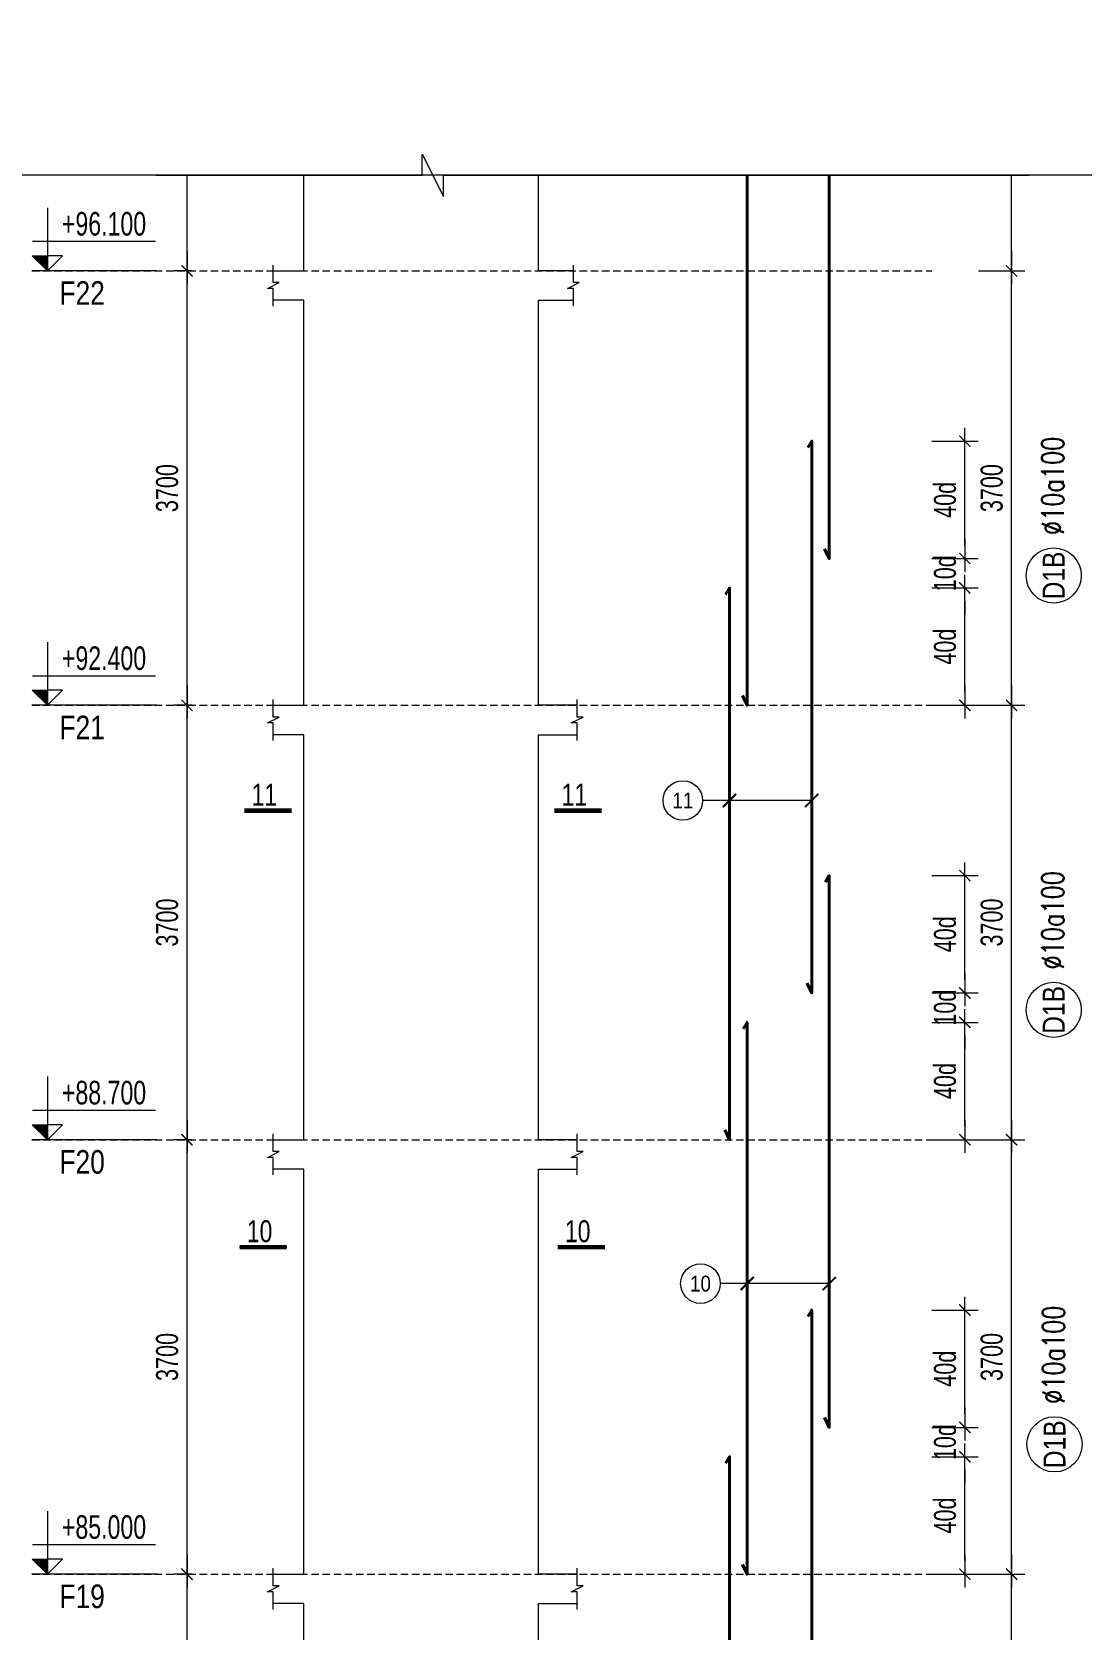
# Model space of a CAD drawing. Header units: millimetres. Extents: x 415878 to 795945, y 85573 to 378758.
# Drawn here: x 706737 to 715687, y 365147 to 378758 of the extents above; entities that cross this region are included whole.
import ezdxf
from ezdxf.enums import TextEntityAlignment as Align
from ezdxf.xclip import XClip

# ---------------------------------------------------------------- set-up
doc = ezdxf.new("R2010")
doc.units = ezdxf.units.MM
doc.linetypes.add('DASHED2', pattern=[9.524999999999999, 6.35, -3.175])
doc.layers.get('0').update_dxf_attribs({"lineweight": 20})
doc.layers.get('Defpoints').update_dxf_attribs({"color": 151, "lineweight": 9})
for name, color, linetype, lineweight in [('NDC_S_ANNO', 7, 'Continuous', 20), ('NDC_S_CONTINUOUS', 3, 'Continuous', 20), ('NDC_S_DIM', 1, 'Continuous', 15), ('NDC_S_ENG TITLE', 3, 'Continuous', 20), ('NDC_S_HATCH MATERIAL', 8, 'Continuous', 13), ('NDC_S_LEADER', 1, 'Continuous', 15), ('NDC_S_REBAR NO.', 7, 'Continuous', 20), ('NDC_S_REBAR NO. BOX', 1, 'Continuous', 9), ('NDC_S_STIRRUP', 4, 'Continuous', 40), ('NDC_S_TEXT SYMBOL', 7, 'Continuous', 20), ('NDC_S_VN TEXT', 7, 'Continuous', 20)]:
    doc.layers.add(name, color=color, linetype=linetype, lineweight=lineweight)
doc.styles.add('NDC_ANNO', font='', dxfattribs={"width": 0.8})
doc.styles.add('NDC_ARIAL', font='arial.ttf', dxfattribs={"width": 0.85})
doc.styles.add('NDC_DIM', font='', dxfattribs={"width": 0.75})
doc.styles.add('NDC_ROMANS', font='romans.shx', dxfattribs={"width": 0.7})
doc.styles.add('NDC_VIE TXT', font='arial.ttf', dxfattribs={"width": 0.8})
doc.styles.get('NDC_ANNO').set_extended_font_data('Dotum')
doc.styles.get('NDC_DIM').set_extended_font_data('Dotum')
doc.dimstyles.new('NDC_dim_75', dxfattribs={"dimscale": 75, "dimtxt": 2.5, "dimasz": 1.5, "dimexe": 1.5, "dimexo": 2.5, "dimgap": 1, "dimtad": 1, "dimdec": 0, "dimzin": 0, "dimdsep": 46, "dimtxsty": 'NDC_DIM', "dimblk": 'DIMMARK', "dimcen": 0.09, "dimdle": 1.2, "dimclrd": 1, "dimclre": 1, "dimclrt": 3, "dimadec": 0, "dimazin": 0, "dimtfac": 1, "dimtdec": 0, "dimtix": 1, "dimtofl": 0, "dimtmove": 0, "dimatfit": 3, "dimfxl": 8, "dimfxlon": 1, "dimtolj": 1, "dimtzin": 0, "dimarcsym": 0})

# ---------------------------------------------------------------- blocks, each defined once
blk = doc.blocks.new('*U25')
at = {"layer": 'NDC_S_ANNO', "color": 0, "linetype": 'ByBlock', "lineweight": -2}
blk.add_line((-4.357142640116527, 0.002997111644365447), (1.000000217026004, 0.002999782974066001), dxfattribs=at)
at = {"layer": 'NDC_S_ANNO', "ltscale": 0.005, "const_width": 0.5}
blk.add_lwpolyline([(1.000000217026004, 0.002999782974066001), (-4.357142640116527, 0.002997111644365447)], dxfattribs=at)
at = {"layer": 'NDC_S_TEXT SYMBOL', "linetype": 'ByBlock', "lineweight": -2, "style": 'NDC_ANNO', "width": 0.8}
blk.add_attdef('DETAIL', text='', height=2.5, dxfattribs=at).set_placement((-0.635006858396082, 1.824862175366434), align=Align.MIDDLE_RIGHT)
blk = doc.blocks.new('*U26')
at = {"layer": 'NDC_S_ANNO', "color": 0, "linetype": 'ByBlock', "lineweight": -2}
blk.add_line((1.000000217026004, 0.002997111644368654), (-4.357142640116527, 0.002999782974062794), dxfattribs=at)
at = {"layer": 'NDC_S_ANNO', "ltscale": 0.005, "const_width": 0.5}
blk.add_lwpolyline([(1.000000217026004, 0.002999782974066001), (-4.357142640116527, 0.002997111644365447)], dxfattribs=at)
at = {"layer": 'NDC_S_TEXT SYMBOL', "linetype": 'ByBlock', "lineweight": -2, "style": 'NDC_ANNO', "width": 0.8}
blk.add_attdef('DETAIL', text='', height=2.5, dxfattribs=at).set_placement((-0.635006858396082, 1.824862175366434), align=Align.MIDDLE_RIGHT)
blk = doc.blocks.new('DIMMARK')
at = {"layer": 'NDC_S_DIM', "color": 1}
blk.add_line((-1.5, 0), (1, 0), dxfattribs=at)
at = {"layer": 'NDC_S_DIM', "color": 2, "const_width": 0.1}
blk.add_lwpolyline([(-0.4242640687119285, -0.4242640687119285), (0.4242640687119285, 0.4242640687119285)], dxfattribs=at)
blk = doc.blocks.new('*D682')
at = {"layer": 'Defpoints', "color": 0, "transparency": 16777216}
for p in [(477507.7895049989, 186329.3984995191), (477739.352542142, 186329.3984995191), (477739.3525421419, 182629.3984995191)]:
    blk.add_point(p, dxfattribs=at)
at = {"layer": 'NDC_S_HATCH MATERIAL', "color": 1, "lineweight": -2, "transparency": 16777216}
for p, q in [((477551.852542142, 186329.3984995191), (477395.2895049989, 186329.3984995191)), ((477507.7895049989, 182741.8984995191), (477507.7895049989, 186216.8984995191)), ((477551.8525421419, 182629.3984995191), (477395.2895049989, 182629.3984995191))]:
    blk.add_line(p, q, dxfattribs=at)
at = {"layer": 'NDC_S_HATCH MATERIAL', "color": 1, "lineweight": -2, "transparency": 16777216, "xscale": 112.5, "yscale": 112.5, "zscale": 112.5}
for p, rotation in [((477507.7895049989, 186329.3984995191), 90), ((477507.7895049989, 182629.3984995191), 270)]:
    blk.add_blockref('DIMMARK', p, dxfattribs=dict(at, rotation=rotation))
at = {"layer": 'NDC_S_HATCH MATERIAL', "color": 3, "transparency": 16777216, "insert": (477339.0395049989, 184479.3984995192), "char_height": 187.5, "attachment_point": 5, "rotation": 90, "style": 'NDC_DIM'}
blk.add_mtext('\\A1;3700', dxfattribs=at)
blk = doc.blocks.new('*D683')
at = {"layer": 'Defpoints', "color": 0, "transparency": 16777216}
for p in [(477507.7895049992, 190029.3984995191), (477739.352542142, 190029.3984995191), (477739.352542142, 186329.3984995191)]:
    blk.add_point(p, dxfattribs=at)
at = {"layer": 'NDC_S_HATCH MATERIAL', "color": 1, "lineweight": -2, "transparency": 16777216}
for p, q in [((477551.852542142, 190029.3984995191), (477395.2895049992, 190029.3984995191)), ((477507.7895049992, 186441.8984995191), (477507.7895049992, 189916.8984995191)), ((477551.852542142, 186329.3984995191), (477395.2895049992, 186329.3984995191))]:
    blk.add_line(p, q, dxfattribs=at)
at = {"layer": 'NDC_S_HATCH MATERIAL', "color": 1, "lineweight": -2, "transparency": 16777216, "xscale": 112.5, "yscale": 112.5, "zscale": 112.5}
for p, rotation in [((477507.7895049992, 190029.3984995191), 90), ((477507.7895049992, 186329.3984995191), 270)]:
    blk.add_blockref('DIMMARK', p, dxfattribs=dict(at, rotation=rotation))
at = {"layer": 'NDC_S_HATCH MATERIAL', "color": 3, "transparency": 16777216, "insert": (477339.0395049991, 188179.3984995192), "char_height": 187.5, "attachment_point": 5, "rotation": 90, "style": 'NDC_DIM'}
blk.add_mtext('\\A1;3700', dxfattribs=at)
blk = doc.blocks.new('*D684')
at = {"layer": 'Defpoints', "color": 0, "transparency": 16777216}
for p in [(477507.7895049994, 193729.3984995191), (477739.3525421419, 193729.3984995191), (477739.352542142, 190029.3984995191)]:
    blk.add_point(p, dxfattribs=at)
at = {"layer": 'NDC_S_HATCH MATERIAL', "color": 1, "lineweight": -2, "transparency": 16777216}
for p, q in [((477551.8525421419, 193729.3984995191), (477395.2895049994, 193729.3984995191)), ((477507.7895049994, 190141.8984995191), (477507.7895049994, 193616.8984995191)), ((477551.852542142, 190029.3984995191), (477395.2895049994, 190029.3984995191))]:
    blk.add_line(p, q, dxfattribs=at)
at = {"layer": 'NDC_S_HATCH MATERIAL', "color": 1, "lineweight": -2, "transparency": 16777216, "xscale": 112.5, "yscale": 112.5, "zscale": 112.5}
for p, rotation in [((477507.7895049994, 193729.3984995191), 90), ((477507.7895049994, 190029.3984995191), 270)]:
    blk.add_blockref('DIMMARK', p, dxfattribs=dict(at, rotation=rotation))
at = {"layer": 'NDC_S_HATCH MATERIAL', "color": 3, "transparency": 16777216, "insert": (477339.0395049994, 191879.3984995192), "char_height": 187.5, "attachment_point": 5, "rotation": 90, "style": 'NDC_DIM'}
blk.add_mtext('\\A1;3700', dxfattribs=at)
blk = doc.blocks.new('*D685')
at = {"layer": 'Defpoints', "color": 0, "transparency": 16777216}
for p in [(477507.7895049996, 197429.3984995191), (477739.352542142, 197429.3984995191), (477739.3525421419, 193729.3984995191)]:
    blk.add_point(p, dxfattribs=at)
at = {"layer": 'NDC_S_HATCH MATERIAL', "color": 1, "lineweight": -2, "transparency": 16777216}
for p, q in [((477551.852542142, 197429.3984995191), (477395.2895049996, 197429.3984995191)), ((477507.7895049996, 193841.8984995191), (477507.7895049996, 197316.8984995191)), ((477551.8525421419, 193729.3984995191), (477395.2895049996, 193729.3984995191))]:
    blk.add_line(p, q, dxfattribs=at)
at = {"layer": 'NDC_S_HATCH MATERIAL', "color": 1, "lineweight": -2, "transparency": 16777216, "xscale": 112.5, "yscale": 112.5, "zscale": 112.5}
for p, rotation in [((477507.7895049996, 197429.3984995191), 90), ((477507.7895049996, 193729.3984995191), 270)]:
    blk.add_blockref('DIMMARK', p, dxfattribs=dict(at, rotation=rotation))
at = {"layer": 'NDC_S_HATCH MATERIAL', "color": 3, "transparency": 16777216, "insert": (477339.0395049996, 195579.3984995192), "char_height": 187.5, "attachment_point": 5, "rotation": 90, "style": 'NDC_DIM'}
blk.add_mtext('\\A1;3700', dxfattribs=at)
blk = doc.blocks.new('*D686')
at = {"layer": 'Defpoints', "color": 0, "transparency": 16777216}
for p in [(477507.7895049999, 201129.3984995191), (477739.352542142, 201129.3984995191), (477739.352542142, 197429.3984995191)]:
    blk.add_point(p, dxfattribs=at)
at = {"layer": 'NDC_S_HATCH MATERIAL', "color": 1, "lineweight": -2, "transparency": 16777216}
for p, q in [((477551.852542142, 201129.3984995191), (477395.2895049999, 201129.3984995191)), ((477507.7895049999, 197541.8984995191), (477507.7895049999, 201016.8984995191)), ((477551.852542142, 197429.3984995191), (477395.2895049999, 197429.3984995191))]:
    blk.add_line(p, q, dxfattribs=at)
at = {"layer": 'NDC_S_HATCH MATERIAL', "color": 1, "lineweight": -2, "transparency": 16777216, "xscale": 112.5, "yscale": 112.5, "zscale": 112.5}
for p, rotation in [((477507.7895049999, 201129.3984995191), 90), ((477507.7895049999, 197429.3984995191), 270)]:
    blk.add_blockref('DIMMARK', p, dxfattribs=dict(at, rotation=rotation))
at = {"layer": 'NDC_S_HATCH MATERIAL', "color": 3, "transparency": 16777216, "insert": (477339.0395049998, 199279.3984995192), "char_height": 187.5, "attachment_point": 5, "rotation": 90, "style": 'NDC_DIM'}
blk.add_mtext('\\A1;3700', dxfattribs=at)
blk = doc.blocks.new('*D743')
at = {"layer": 'Defpoints', "color": 0, "transparency": 16777216}
for p in [(482831.5425903329, 187329.3984995188), (484136.9681330916, 187329.3984995188), (482831.5425903329, 186329.398499519)]:
    blk.add_point(p, dxfattribs=at)
at = {"layer": 'NDC_S_HATCH MATERIAL', "color": 1, "lineweight": -2, "transparency": 16777216}
for p, q in [((483855.7181330916, 187329.3984995188), (484249.4681330916, 187329.3984995188)), ((484136.9681330916, 186441.898499519), (484136.9681330916, 187216.8984995188)), ((483855.7181330916, 186329.398499519), (484249.4681330916, 186329.398499519))]:
    blk.add_line(p, q, dxfattribs=at)
at = {"layer": 'NDC_S_HATCH MATERIAL', "color": 1, "lineweight": -2, "transparency": 16777216, "xscale": 112.5, "yscale": 112.5, "zscale": 112.5}
for p, rotation in [((484136.9681330916, 187329.3984995188), 90), ((484136.9681330916, 186329.398499519), 270)]:
    blk.add_blockref('DIMMARK', p, dxfattribs=dict(at, rotation=rotation))
at = {"layer": 'NDC_S_HATCH MATERIAL', "color": 3, "transparency": 16777216, "insert": (483968.2181330916, 186829.398499519), "char_height": 187.5, "attachment_point": 5, "rotation": 90, "style": 'NDC_DIM'}
blk.add_mtext('\\A1;\\A1;40d', dxfattribs=at)
blk = doc.blocks.new('*D744')
at = {"layer": 'Defpoints', "color": 0, "transparency": 16777216}
for p in [(482831.5425903329, 187579.3984995187), (484136.9681330921, 187579.3984995187), (482831.5425903329, 187329.3984995188)]:
    blk.add_point(p, dxfattribs=at)
at = {"layer": 'NDC_S_HATCH MATERIAL', "color": 1, "lineweight": -2, "transparency": 16777216}
for p, q in [((484136.9681330921, 187691.8984995187), (484136.9681330921, 187804.3984995187)), ((483855.7181330921, 187579.3984995187), (484249.4681330921, 187579.3984995187)), ((483855.7181330921, 187329.3984995188), (484249.4681330921, 187329.3984995188)), ((484136.9681330921, 187216.8984995188), (484136.9681330921, 187104.3984995188))]:
    blk.add_line(p, q, dxfattribs=at)
at = {"layer": 'NDC_S_HATCH MATERIAL', "color": 1, "lineweight": -2, "transparency": 16777216, "xscale": 112.5, "yscale": 112.5, "zscale": 112.5}
for p, rotation in [((484136.9681330921, 187579.3984995187), 270), ((484136.9681330921, 187329.3984995188), 90)]:
    blk.add_blockref('DIMMARK', p, dxfattribs=dict(at, rotation=rotation))
at = {"layer": 'NDC_S_HATCH MATERIAL', "color": 3, "transparency": 16777216, "insert": (483968.218133092, 187454.3984995189), "char_height": 187.5, "attachment_point": 5, "rotation": 90, "style": 'NDC_DIM'}
blk.add_mtext('\\A1;\\A1;10d', dxfattribs=at)
blk = doc.blocks.new('*D745')
at = {"layer": 'Defpoints', "color": 0, "transparency": 16777216}
for p in [(482831.5425903329, 188579.3984995187), (484136.9681330926, 188579.3984995187), (482831.5425903329, 187579.3984995187)]:
    blk.add_point(p, dxfattribs=at)
at = {"layer": 'NDC_S_HATCH MATERIAL', "color": 1, "lineweight": -2, "transparency": 16777216}
for p, q in [((483855.7181330926, 188579.3984995187), (484249.4681330926, 188579.3984995187)), ((484136.9681330926, 187691.8984995187), (484136.9681330926, 188466.8984995187)), ((483855.7181330926, 187579.3984995187), (484249.4681330926, 187579.3984995187))]:
    blk.add_line(p, q, dxfattribs=at)
at = {"layer": 'NDC_S_HATCH MATERIAL', "color": 1, "lineweight": -2, "transparency": 16777216, "xscale": 112.5, "yscale": 112.5, "zscale": 112.5}
for p, rotation in [((484136.9681330926, 188579.3984995187), 90), ((484136.9681330926, 187579.3984995187), 270)]:
    blk.add_blockref('DIMMARK', p, dxfattribs=dict(at, rotation=rotation))
at = {"layer": 'NDC_S_HATCH MATERIAL', "color": 3, "transparency": 16777216, "insert": (483968.2181330925, 188079.3984995188), "char_height": 187.5, "attachment_point": 5, "rotation": 90, "style": 'NDC_DIM'}
blk.add_mtext('\\A1;\\A1;40d', dxfattribs=at)
blk = doc.blocks.new('*D746')
at = {"layer": 'Defpoints', "color": 0, "transparency": 16777216}
for p in [(482981.5425903337, 191029.398499519), (484136.968133093, 191029.398499519), (482981.5425903337, 190029.3984995192)]:
    blk.add_point(p, dxfattribs=at)
at = {"layer": 'NDC_S_HATCH MATERIAL', "color": 1, "lineweight": -2, "transparency": 16777216}
for p, q in [((483855.718133093, 191029.398499519), (484249.468133093, 191029.398499519)), ((484136.968133093, 190141.8984995192), (484136.968133093, 190916.898499519)), ((483855.718133093, 190029.3984995192), (484249.468133093, 190029.3984995192))]:
    blk.add_line(p, q, dxfattribs=at)
at = {"layer": 'NDC_S_HATCH MATERIAL', "color": 1, "lineweight": -2, "transparency": 16777216, "xscale": 112.5, "yscale": 112.5, "zscale": 112.5}
for p, rotation in [((484136.968133093, 191029.398499519), 90), ((484136.968133093, 190029.3984995192), 270)]:
    blk.add_blockref('DIMMARK', p, dxfattribs=dict(at, rotation=rotation))
at = {"layer": 'NDC_S_HATCH MATERIAL', "color": 3, "transparency": 16777216, "insert": (483968.2181330929, 190529.3984995192), "char_height": 187.5, "attachment_point": 5, "rotation": 90, "style": 'NDC_DIM'}
blk.add_mtext('\\A1;\\A1;40d', dxfattribs=at)
blk = doc.blocks.new('*D747')
at = {"layer": 'Defpoints', "color": 0, "transparency": 16777216}
for p in [(482981.5425903337, 191279.398499519), (484136.9681330934, 191279.398499519), (482981.5425903337, 191029.398499519)]:
    blk.add_point(p, dxfattribs=at)
at = {"layer": 'NDC_S_HATCH MATERIAL', "color": 1, "lineweight": -2, "transparency": 16777216}
for p, q in [((484136.9681330934, 191391.898499519), (484136.9681330934, 191504.398499519)), ((483855.7181330934, 191279.398499519), (484249.4681330934, 191279.398499519)), ((483855.7181330934, 191029.398499519), (484249.4681330934, 191029.398499519)), ((484136.9681330934, 190916.898499519), (484136.9681330934, 190804.398499519))]:
    blk.add_line(p, q, dxfattribs=at)
at = {"layer": 'NDC_S_HATCH MATERIAL', "color": 1, "lineweight": -2, "transparency": 16777216, "xscale": 112.5, "yscale": 112.5, "zscale": 112.5}
for p, rotation in [((484136.9681330934, 191279.398499519), 270), ((484136.9681330934, 191029.398499519), 90)]:
    blk.add_blockref('DIMMARK', p, dxfattribs=dict(at, rotation=rotation))
at = {"layer": 'NDC_S_HATCH MATERIAL', "color": 3, "transparency": 16777216, "insert": (483968.2181330934, 191154.3984995191), "char_height": 187.5, "attachment_point": 5, "rotation": 90, "style": 'NDC_DIM'}
blk.add_mtext('\\A1;\\A1;10d', dxfattribs=at)
blk = doc.blocks.new('*D748')
at = {"layer": 'Defpoints', "color": 0, "transparency": 16777216}
for p in [(482981.5425903337, 192279.398499519), (484136.9681330939, 192279.398499519), (482981.5425903337, 191279.398499519)]:
    blk.add_point(p, dxfattribs=at)
at = {"layer": 'NDC_S_HATCH MATERIAL', "color": 1, "lineweight": -2, "transparency": 16777216}
for p, q in [((483855.7181330939, 192279.398499519), (484249.4681330939, 192279.398499519)), ((484136.9681330939, 191391.898499519), (484136.9681330939, 192166.898499519)), ((483855.7181330939, 191279.398499519), (484249.4681330939, 191279.398499519))]:
    blk.add_line(p, q, dxfattribs=at)
at = {"layer": 'NDC_S_HATCH MATERIAL', "color": 1, "lineweight": -2, "transparency": 16777216, "xscale": 112.5, "yscale": 112.5, "zscale": 112.5}
for p, rotation in [((484136.9681330939, 192279.398499519), 90), ((484136.9681330939, 191279.398499519), 270)]:
    blk.add_blockref('DIMMARK', p, dxfattribs=dict(at, rotation=rotation))
at = {"layer": 'NDC_S_HATCH MATERIAL', "color": 3, "transparency": 16777216, "insert": (483968.2181330938, 191779.3984995191), "char_height": 187.5, "attachment_point": 5, "rotation": 90, "style": 'NDC_DIM'}
blk.add_mtext('\\A1;\\A1;40d', dxfattribs=at)
blk = doc.blocks.new('*D787')
at = {"layer": 'Defpoints', "color": 0, "transparency": 16777216}
for p in [(480502.9054952622, 186329.3984995191), (484535.3505426123, 186329.3984995191), (480502.9054952622, 182629.3984995191)]:
    blk.add_point(p, dxfattribs=at)
at = {"layer": 'NDC_S_VN TEXT', "color": 1, "lineweight": -2, "transparency": 16777216}
for p, q in [((484254.1005426123, 186329.3984995191), (484647.8505426123, 186329.3984995191)), ((484535.3505426123, 182741.8984995191), (484535.3505426123, 186216.8984995191)), ((484254.1005426123, 182629.3984995191), (484647.8505426123, 182629.3984995191))]:
    blk.add_line(p, q, dxfattribs=at)
at = {"layer": 'NDC_S_VN TEXT', "color": 1, "lineweight": -2, "transparency": 16777216, "xscale": 112.5, "yscale": 112.5, "zscale": 112.5}
for p, rotation in [((484535.3505426123, 186329.3984995191), 90), ((484535.3505426123, 182629.3984995191), 270)]:
    blk.add_blockref('DIMMARK', p, dxfattribs=dict(at, rotation=rotation))
at = {"layer": 'NDC_S_VN TEXT', "color": 3, "transparency": 16777216, "insert": (484366.6005426122, 184479.3984995192), "char_height": 187.5, "attachment_point": 5, "rotation": 90, "style": 'NDC_DIM'}
blk.add_mtext('\\A1;3700', dxfattribs=at)
blk = doc.blocks.new('*D788')
at = {"layer": 'Defpoints', "color": 0, "transparency": 16777216}
for p in [(480502.9054952622, 190029.3984995192), (484535.3505426125, 190029.3984995192), (480502.9054952622, 186329.3984995191)]:
    blk.add_point(p, dxfattribs=at)
at = {"layer": 'NDC_S_VN TEXT', "color": 1, "lineweight": -2, "transparency": 16777216}
for p, q in [((484254.1005426125, 190029.3984995192), (484647.8505426125, 190029.3984995192)), ((484535.3505426125, 186441.8984995191), (484535.3505426125, 189916.8984995192)), ((484254.1005426125, 186329.3984995191), (484647.8505426125, 186329.3984995191))]:
    blk.add_line(p, q, dxfattribs=at)
at = {"layer": 'NDC_S_VN TEXT', "color": 1, "lineweight": -2, "transparency": 16777216, "xscale": 112.5, "yscale": 112.5, "zscale": 112.5}
for p, rotation in [((484535.3505426125, 190029.3984995192), 90), ((484535.3505426125, 186329.3984995191), 270)]:
    blk.add_blockref('DIMMARK', p, dxfattribs=dict(at, rotation=rotation))
at = {"layer": 'NDC_S_VN TEXT', "color": 3, "transparency": 16777216, "insert": (484366.6005426124, 188179.3984995192), "char_height": 187.5, "attachment_point": 5, "rotation": 90, "style": 'NDC_DIM'}
blk.add_mtext('\\A1;3700', dxfattribs=at)
blk = doc.blocks.new('*D789')
at = {"layer": 'Defpoints', "color": 0, "transparency": 16777216}
for p in [(480502.9054952622, 193729.3984995191), (484535.3505426127, 193729.3984995191), (480502.9054952622, 190029.3984995192)]:
    blk.add_point(p, dxfattribs=at)
at = {"layer": 'NDC_S_VN TEXT', "color": 1, "lineweight": -2, "transparency": 16777216}
for p, q in [((484254.1005426127, 193729.3984995191), (484647.8505426127, 193729.3984995191)), ((484535.3505426127, 190141.8984995192), (484535.3505426127, 193616.8984995191)), ((484254.1005426127, 190029.3984995192), (484647.8505426127, 190029.3984995192))]:
    blk.add_line(p, q, dxfattribs=at)
at = {"layer": 'NDC_S_VN TEXT', "color": 1, "lineweight": -2, "transparency": 16777216, "xscale": 112.5, "yscale": 112.5, "zscale": 112.5}
for p, rotation in [((484535.3505426127, 193729.3984995191), 90), ((484535.3505426127, 190029.3984995192), 270)]:
    blk.add_blockref('DIMMARK', p, dxfattribs=dict(at, rotation=rotation))
at = {"layer": 'NDC_S_VN TEXT', "color": 3, "transparency": 16777216, "insert": (484366.6005426127, 191879.3984995192), "char_height": 187.5, "attachment_point": 5, "rotation": 90, "style": 'NDC_DIM'}
blk.add_mtext('\\A1;3700', dxfattribs=at)
blk = doc.blocks.new('*D790')
at = {"layer": 'Defpoints', "color": 0, "transparency": 16777216}
for p in [(480502.9054952622, 197429.3984995195), (484535.350542613, 197429.3984995195), (480502.9054952622, 193729.3984995191)]:
    blk.add_point(p, dxfattribs=at)
at = {"layer": 'NDC_S_VN TEXT', "color": 1, "lineweight": -2, "transparency": 16777216}
for p, q in [((484254.100542613, 197429.3984995195), (484647.850542613, 197429.3984995195)), ((484535.350542613, 193841.8984995191), (484535.350542613, 197316.8984995195)), ((484254.100542613, 193729.3984995191), (484647.850542613, 193729.3984995191))]:
    blk.add_line(p, q, dxfattribs=at)
at = {"layer": 'NDC_S_VN TEXT', "color": 1, "lineweight": -2, "transparency": 16777216, "xscale": 112.5, "yscale": 112.5, "zscale": 112.5}
for p, rotation in [((484535.350542613, 197429.3984995195), 90), ((484535.350542613, 193729.3984995191), 270)]:
    blk.add_blockref('DIMMARK', p, dxfattribs=dict(at, rotation=rotation))
at = {"layer": 'NDC_S_VN TEXT', "color": 3, "transparency": 16777216, "insert": (484366.6005426129, 195579.3984995194), "char_height": 187.5, "attachment_point": 5, "rotation": 90, "style": 'NDC_DIM'}
blk.add_mtext('\\A1;3700', dxfattribs=at)
blk = doc.blocks.new('*D791')
at = {"layer": 'Defpoints', "color": 0, "transparency": 16777216}
for p in [(480502.9054952622, 201129.3984995191), (484535.3505426132, 201129.3984995191), (480502.9054952622, 197429.3984995195)]:
    blk.add_point(p, dxfattribs=at)
at = {"layer": 'NDC_S_VN TEXT', "color": 1, "lineweight": -2, "transparency": 16777216}
for p, q in [((484254.1005426132, 201129.3984995191), (484647.8505426132, 201129.3984995191)), ((484535.3505426132, 197541.8984995195), (484535.3505426132, 201016.8984995191)), ((484254.1005426132, 197429.3984995195), (484647.8505426132, 197429.3984995195))]:
    blk.add_line(p, q, dxfattribs=at)
at = {"layer": 'NDC_S_VN TEXT', "color": 1, "lineweight": -2, "transparency": 16777216, "xscale": 112.5, "yscale": 112.5, "zscale": 112.5}
for p, rotation in [((484535.3505426132, 201129.3984995191), 90), ((484535.3505426132, 197429.3984995195), 270)]:
    blk.add_blockref('DIMMARK', p, dxfattribs=dict(at, rotation=rotation))
at = {"layer": 'NDC_S_VN TEXT', "color": 3, "transparency": 16777216, "insert": (484366.6005426131, 199279.3984995194), "char_height": 187.5, "attachment_point": 5, "rotation": 90, "style": 'NDC_DIM'}
blk.add_mtext('\\A1;3700', dxfattribs=at)
blk = doc.blocks.new('CD')
at = {"layer": 'NDC_S_ANNO'}
blk.add_hatch(color=3, dxfattribs=at).paths.add_polyline_path([(5.820766091346741e-10, 159.6954857552046), (-161.2010908627417, 159.6954857552046), (5.820766091346741e-10, -5.529727786779404e-10)])
at = {"layer": 'NDC_S_ANNO', "ltscale": 50}
h = blk.add_hatch(dxfattribs=at)
h.set_pattern_fill('ANSI31', color=256, scale=140.6250541793833, style=0)
h.set_pattern_definition([(45, (5.820766091346741e-10, 0), (-315.7122508925224, 315.7122508925224), [])])
h.paths.add_polyline_path([(5.820766091346741e-10, 159.6954857552046), (5.820766091346741e-10, -5.529727786779404e-10), (161.2010908930097, 159.6954857552046)])
for p, q in [((-159.2704896852956, 314.0833880473947), (1146.947077315999, 314.0833880473947)), ((1156.125648126763, 0), (-163.8695725132129, 0))]:
    blk.add_line(p, q, dxfattribs=at)
for points in [[(5.820766091346741e-10, 669.4950748638657), (5.820766091346741e-10, -5.529727786779404e-10)], [(5.820766091346741e-10, -5.529727786779404e-10), (-161.2010908627417, 159.6954857552046), (5.820766091346741e-10, 159.6954857552046)], [(5.820766091346741e-10, -5.529727786779404e-10), (161.2010908930097, 159.6954857552046), (5.820766091346741e-10, 159.6954857552046)]]:
    blk.add_lwpolyline(points, dxfattribs=at)
at = {"layer": 'NDC_S_TEXT SYMBOL', "color": 3, "style": 'NDC_DIM', "width": 0.7}
blk.add_attdef('COT', (153.9534816145897, 374.6377722059842), '', height=250, dxfattribs=at)
blk = doc.blocks.new('*D656')
at = {"layer": 'Defpoints', "color": 0, "transparency": 16777216}
for p in [(480502.9054952622, 194729.3984995189), (484136.9681330929, 194729.3984995189), (480502.9054952622, 193729.3984995191)]:
    blk.add_point(p, dxfattribs=at)
at = {"layer": 'NDC_S_HATCH MATERIAL', "color": 1, "lineweight": -2, "transparency": 16777216}
for p, q in [((483855.7181330929, 194729.3984995189), (484249.4681330929, 194729.3984995189)), ((484136.9681330929, 193841.8984995191), (484136.9681330929, 194616.8984995189)), ((483855.7181330929, 193729.3984995191), (484249.4681330929, 193729.3984995191))]:
    blk.add_line(p, q, dxfattribs=at)
at = {"layer": 'NDC_S_HATCH MATERIAL', "color": 1, "lineweight": -2, "transparency": 16777216, "xscale": 112.5, "yscale": 112.5, "zscale": 112.5}
for p, rotation in [((484136.9681330929, 194729.3984995189), 90), ((484136.9681330929, 193729.3984995191), 270)]:
    blk.add_blockref('DIMMARK', p, dxfattribs=dict(at, rotation=rotation))
at = {"layer": 'NDC_S_HATCH MATERIAL', "color": 3, "transparency": 16777216, "insert": (483968.2181330929, 194229.3984995191), "char_height": 187.5, "attachment_point": 5, "rotation": 90, "style": 'NDC_DIM'}
blk.add_mtext('\\A1;\\A1;40d', dxfattribs=at)
blk = doc.blocks.new('*D657')
at = {"layer": 'Defpoints', "color": 0, "transparency": 16777216}
for p in [(480502.9054952622, 194979.3984995189), (484136.9681330934, 194979.3984995189), (480502.9054952622, 194729.3984995189)]:
    blk.add_point(p, dxfattribs=at)
at = {"layer": 'NDC_S_HATCH MATERIAL', "color": 1, "lineweight": -2, "transparency": 16777216}
for p, q in [((484136.9681330934, 195091.8984995189), (484136.9681330934, 195204.3984995189)), ((483855.7181330934, 194979.3984995189), (484249.4681330934, 194979.3984995189)), ((483855.7181330934, 194729.3984995189), (484249.4681330934, 194729.3984995189)), ((484136.9681330934, 194616.8984995189), (484136.9681330934, 194504.3984995189))]:
    blk.add_line(p, q, dxfattribs=at)
at = {"layer": 'NDC_S_HATCH MATERIAL', "color": 1, "lineweight": -2, "transparency": 16777216, "xscale": 112.5, "yscale": 112.5, "zscale": 112.5}
for p, rotation in [((484136.9681330934, 194979.3984995189), 270), ((484136.9681330934, 194729.3984995189), 90)]:
    blk.add_blockref('DIMMARK', p, dxfattribs=dict(at, rotation=rotation))
at = {"layer": 'NDC_S_HATCH MATERIAL', "color": 3, "transparency": 16777216, "insert": (483968.2181330933, 194854.398499519), "char_height": 187.5, "attachment_point": 5, "rotation": 90, "style": 'NDC_DIM'}
blk.add_mtext('\\A1;\\A1;10d', dxfattribs=at)
blk = doc.blocks.new('*D658')
at = {"layer": 'Defpoints', "color": 0, "transparency": 16777216}
for p in [(480502.9054952622, 195979.3984995189), (484136.9681330938, 195979.3984995189), (480502.9054952622, 194979.3984995189)]:
    blk.add_point(p, dxfattribs=at)
at = {"layer": 'NDC_S_HATCH MATERIAL', "color": 1, "lineweight": -2, "transparency": 16777216}
for p, q in [((483855.7181330938, 195979.3984995189), (484249.4681330938, 195979.3984995189)), ((484136.9681330938, 195091.8984995189), (484136.9681330938, 195866.8984995189)), ((483855.7181330938, 194979.3984995189), (484249.4681330938, 194979.3984995189))]:
    blk.add_line(p, q, dxfattribs=at)
at = {"layer": 'NDC_S_HATCH MATERIAL', "color": 1, "lineweight": -2, "transparency": 16777216, "xscale": 112.5, "yscale": 112.5, "zscale": 112.5}
for p, rotation in [((484136.9681330938, 195979.3984995189), 90), ((484136.9681330938, 194979.3984995189), 270)]:
    blk.add_blockref('DIMMARK', p, dxfattribs=dict(at, rotation=rotation))
at = {"layer": 'NDC_S_HATCH MATERIAL', "color": 3, "transparency": 16777216, "insert": (483968.2181330938, 195479.398499519), "char_height": 187.5, "attachment_point": 5, "rotation": 90, "style": 'NDC_DIM'}
blk.add_mtext('\\A1;\\A1;40d', dxfattribs=at)
blk = doc.blocks.new('MATDUNGCOTC5')
at = {"layer": 'NDC_S_CONTINUOUS'}
for points in [[(478242.9054952622, 197429.3984995191), (478502.9054952622, 197429.3984995191), (478502.9054952622, 200879.3984995191), (478242.9054952622, 200879.3984995191)], [(480800.7965315291, 197429.3984995191), (480502.9054952622, 197429.3984995191), (480502.9054952622, 200879.3984995191), (480832.9054952622, 200879.3984995191)], [(478242.9054952622, 193729.3984995191), (478502.9054952622, 193729.3984995191), (478502.9054952622, 197179.3984995191), (478242.9054952622, 197179.3984995191)], [(480832.9054952622, 193729.3984995191), (480502.9054952622, 193729.3984995191), (480502.9054952622, 197179.3984995191), (480800.7965315291, 197179.3984995191)], [(478242.9054952622, 190029.3984995191), (478502.9054952622, 190029.3984995191), (478502.9054952622, 193479.3984995191), (478242.9054952622, 193479.3984995191)], [(480832.9054952622, 190029.3984995191), (480502.9054952622, 190029.3984995191), (480502.9054952622, 193479.3984995191), (480832.9054952622, 193479.3984995191)], [(478242.9054952622, 186329.3984995191), (478502.9054952622, 186329.3984995191), (478502.9054952622, 189779.3984995191), (478242.9054952622, 189779.3984995191)], [(480832.9054952622, 186329.3984995191), (480502.9054952622, 186329.3984995191), (480502.9054952622, 189779.3984995191), (480832.9054952622, 189779.3984995191)], [(478242.9054952622, 182629.3984995191), (478502.9054952622, 182629.3984995191), (478502.9054952622, 186079.3984995191), (478242.9054952622, 186079.3984995191)], [(480832.9054952622, 182629.3984995191), (480502.9054952622, 182629.3984995191), (480502.9054952622, 186079.3984995191), (480832.9054952622, 186079.3984995191)]]:
    blk.add_lwpolyline(points, dxfattribs=at)
at = {"layer": 'NDC_S_DIM', "ltscale": 40}
for points in [[(478242.9054952622, 197129.3984995191), (478242.9054952622, 197279.3984995191), (478192.9054952622, 197279.3984995191), (478292.9054952622, 197329.3984995191), (478242.9054952622, 197329.3984995191), (478242.9054952622, 197479.3984995191)], [(480800.7965315291, 197129.3984995191), (480800.7965315291, 197279.3984995191), (480750.7965315291, 197279.3984995191), (480850.7965315291, 197329.3984995191), (480800.7965315291, 197329.3984995191), (480800.7965315291, 197479.3984995191)], [(478242.9054952622, 193429.3984995191), (478242.9054952622, 193579.3984995191), (478192.9054952622, 193579.3984995191), (478292.9054952622, 193629.3984995191), (478242.9054952622, 193629.3984995191), (478242.9054952622, 193779.3984995191)], [(480832.9054952622, 193429.3984995191), (480832.9054952622, 193579.3984995191), (480782.9054952622, 193579.3984995191), (480882.9054952622, 193629.3984995191), (480832.9054952622, 193629.3984995191), (480832.9054952622, 193779.3984995191)], [(478242.9054952622, 189729.3984995191), (478242.9054952622, 189879.3984995191), (478192.9054952622, 189879.3984995191), (478292.9054952622, 189929.3984995191), (478242.9054952622, 189929.3984995191), (478242.9054952622, 190079.3984995191)], [(480832.9054952622, 189729.3984995191), (480832.9054952622, 189879.3984995191), (480782.9054952622, 189879.3984995191), (480882.9054952622, 189929.3984995191), (480832.9054952622, 189929.3984995191), (480832.9054952622, 190079.3984995191)], [(478242.9054952622, 186029.3984995191), (478242.9054952622, 186179.3984995191), (478192.9054952622, 186179.3984995191), (478292.9054952622, 186229.3984995191), (478242.9054952622, 186229.3984995191), (478242.9054952622, 186379.3984995191)], [(480832.9054952622, 186029.3984995191), (480832.9054952622, 186179.3984995191), (480782.9054952622, 186179.3984995191), (480882.9054952622, 186229.3984995191), (480832.9054952622, 186229.3984995191), (480832.9054952622, 186379.3984995191)]]:
    blk.add_lwpolyline(points, dxfattribs=at)
at = {"layer": 'NDC_S_HATCH MATERIAL', "linetype": 'DASHED2', "ltscale": 10}
for p, q in [((476186.2351382691, 197429.3984995191), (483855.7181330998, 197429.3984995191)), ((476186.2351382691, 193729.3984995191), (483855.7181330998, 193729.3984995191)), ((476186.2351382691, 190029.3984995191), (483855.7181330998, 190029.3984995191)), ((476186.2351382691, 186329.3984995191), (483855.7181330998, 186329.3984995191))]:
    blk.add_line(p, q, dxfattribs=at)
at = {"layer": 'NDC_S_LEADER', "ltscale": 0.005}
for centre in [(481733.6074732101, 192918.6854212717), (481883.6074732059, 188804.3404196449)]:
    blk.add_circle(centre, 168.749999999483, dxfattribs=at)
at = {"layer": 'NDC_S_REBAR NO. BOX'}
for centre in [(484894.1928543438, 194835.3379536529), (484894.1928543436, 191135.3379536528), (484901.0757702933, 187435.3379536528)]:
    blk.add_circle(centre, 234.8327636705481, dxfattribs=at)
at = {"layer": 'NDC_S_STIRRUP'}
for points in [[(482941.5425903395, 195062.8430402924), (482981.5425903395, 194979.398499519), (482981.5425903405, 203379.3984995191), (482948.006765214, 203324.5513283192)], [(482241.5425903395, 193812.8430402962), (482281.5425903395, 193729.3984995228), (482281.5425903405, 202129.3984995192), (482248.006765214, 202074.5513283193)], [(482791.5425903377, 191362.8430402926), (482831.5425903377, 191279.3984995192), (482831.5425903381, 195979.398499519), (482798.0067652116, 195924.5513283191)], [(482091.5425903377, 190112.8430402925), (482131.5425903377, 190029.3984995191), (482131.5425903381, 194729.398499519), (482098.0067652116, 194674.5513283192)], [(482941.5425903336, 187662.8430402887), (482981.5425903336, 187579.3984995153), (482981.5425903338, 192279.3984995189), (482948.0067652073, 192224.551328319)], [(482241.5425903336, 186412.8430402923), (482281.5425903336, 186329.3984995189), (482281.5425903338, 191029.398499519), (482248.0067652073, 190974.5513283191)], [(482791.5425903327, 180262.8430402887), (482831.5425903327, 180179.3984995153), (482831.5425903329, 188579.3984995189), (482798.0067652063, 188524.551328319)], [(482091.5425903327, 179012.8430402924), (482131.5425903327, 178929.398499519), (482131.5425903329, 187329.3984995189), (482098.0067652063, 187274.5513283191)]]:
    blk.add_lwpolyline(points, dxfattribs=at)
at = {"layer": 'NDC_S_DIM'}
ref = blk.add_blockref('CD', (476317.9160447536, 197429.3984995191), dxfattribs=dict(at, xscale=0.803571428579744, yscale=0.803571428579744, zscale=0.803571428579744))
ref.add_attrib('COT', '+96.100', (476441.6286639082, 197730.4467093275), dxfattribs={"layer": '0', "color": 3, "height": 200.8928571428572, "style": 'NDC_DIM', "width": 0.75})
ref = blk.add_blockref('CD', (476317.9160447536, 193729.3984995191), dxfattribs=dict(at, xscale=0.803571428579744, yscale=0.803571428579744, zscale=0.803571428579744))
ref.add_attrib('COT', '+92.400', (476441.6286639082, 194030.4467093275), dxfattribs={"layer": '0', "color": 3, "height": 200.8928571428572, "style": 'NDC_DIM', "width": 0.75})
at = {"layer": 'NDC_S_DIM', "color": 2, "xscale": 75, "yscale": 75, "zscale": 75}
for name, p, values in [('*U25', (478323.5957159538, 192832.1385471954), {'DETAIL': '11'}), ('*U26', (480966.1119171212, 192832.1386674052), {'DETAIL': '11'}), ('*U25', (478282.9054854962, 189113.6035452126), {'DETAIL': '10'}), ('*U26', (480993.9769140675, 189113.6036654224), {'DETAIL': '10'})]:
    blk.add_blockref(name, p, dxfattribs=at).add_auto_attribs(values)
at = {"layer": 'NDC_S_DIM'}
ref = blk.add_blockref('CD', (476317.9160447536, 190029.3984995191), dxfattribs=dict(at, xscale=0.803571428579744, yscale=0.803571428579744, zscale=0.803571428579744))
ref.add_attrib('COT', '+88.700', (476441.6286639082, 190330.4467093275), dxfattribs={"layer": '0', "color": 3, "height": 200.8928571428572, "style": 'NDC_DIM', "width": 0.75})
ref = blk.add_blockref('CD', (476317.9160447536, 186329.3984995191), dxfattribs=dict(at, xscale=0.803571428579744, yscale=0.803571428579744, zscale=0.803571428579744))
ref.add_attrib('COT', '+85.000', (476441.6286639082, 186630.4467093275), dxfattribs={"layer": '0', "color": 3, "height": 200.8928571428572, "style": 'NDC_DIM', "width": 0.75})
at = {"layer": 'NDC_S_ENG TITLE', "ltscale": 3, "style": 'NDC_ROMANS', "width": 0.75}
for p in [(484979.2710596251, 195179.6129162871), (484979.2710596249, 191479.6129162869), (484986.1539755746, 187779.6129162869)]:
    blk.add_text('%%C10a100', height=187.5, rotation=90, dxfattribs=at).set_placement(p)
at = {"layer": 'NDC_S_REBAR NO.', "style": 'NDC_ARIAL', "width": 0.8}
for p in [(484894.1928543438, 194835.3379536529), (484894.1928543436, 191135.3379536528), (484901.0757702933, 187435.3379536528)]:
    blk.add_text('D1B', height=187.5, rotation=90, dxfattribs=at).set_placement(p, align=Align.MIDDLE_CENTER)
at = {"layer": 'NDC_S_VN TEXT', "style": 'NDC_VIE TXT', "width": 0.8}
for s, p in [('F22', (476420.6549657279, 197240.9813457581)), ('F21', (476420.6549657279, 193540.9813457581)), ('F20', (476420.6549657279, 189840.9813457581)), ('F19', (476420.6549657279, 186140.9813457581))]:
    blk.add_text(s, height=200.8928571428571, dxfattribs=at).set_placement(p, align=Align.MIDDLE_LEFT)
at = {"layer": 'NDC_S_VN TEXT', "style": 'NDC_ARIAL', "width": 0.85}
for s, p in [('11', (481733.6074732101, 192918.6854212717)), ('10', (481883.6074732059, 188804.3404196449))]:
    blk.add_text(s, height=134.9999999995864, dxfattribs=at).set_placement(p, align=Align.MIDDLE_CENTER)
at = {"layer": 'NDC_S_HATCH MATERIAL'}
for base, p1, p2, picture, middle in [((477507.7895049999, 201129.3984995191), (477739.352542142, 197429.3984995191), (477739.352542142, 201129.3984995191), '*D686', (477339.0395049998, 199279.3984995192)), ((477507.7895049996, 197429.3984995191), (477739.3525421419, 193729.3984995191), (477739.352542142, 197429.3984995191), '*D685', (477339.0395049996, 195579.3984995192)), ((477507.7895049994, 193729.3984995191), (477739.352542142, 190029.3984995191), (477739.3525421419, 193729.3984995191), '*D684', (477339.0395049994, 191879.3984995192)), ((477507.7895049992, 190029.3984995191), (477739.352542142, 186329.3984995191), (477739.352542142, 190029.3984995191), '*D683', (477339.0395049991, 188179.3984995192)), ((477507.7895049989, 186329.3984995191), (477739.3525421419, 182629.3984995191), (477739.352542142, 186329.3984995191), '*D682', (477339.0395049989, 184479.3984995192))]:
    dim = blk.add_linear_dim(base=base, p1=p1, p2=p2, angle=90, dimstyle='NDC_dim_75', override={"dimtmove": 1}, dxfattribs=at)
    dim.commit()
    dim.dimension.update_dxf_attribs({"geometry": picture, "text_midpoint": middle})
for base, p1, p2, text, picture, middle in [((484136.9681330938, 195979.3984995189), (480502.9054952622, 194979.3984995189), (480502.9054952622, 195979.3984995189), '\\A1;40d', '*D658', (483968.2181330938, 195479.398499519)), ((484136.9681330934, 194979.3984995189), (480502.9054952622, 194729.3984995189), (480502.9054952622, 194979.3984995189), '\\A1;10d', '*D657', (483968.2181330933, 194854.398499519)), ((484136.9681330929, 194729.3984995189), (480502.9054952622, 193729.3984995191), (480502.9054952622, 194729.3984995189), '\\A1;40d', '*D656', (483968.2181330929, 194229.3984995191)), ((484136.9681330939, 192279.398499519), (482981.5425903337, 191279.398499519), (482981.5425903337, 192279.398499519), '\\A1;40d', '*D748', (483968.2181330938, 191779.3984995191)), ((484136.9681330934, 191279.398499519), (482981.5425903337, 191029.398499519), (482981.5425903337, 191279.398499519), '\\A1;10d', '*D747', (483968.2181330934, 191154.3984995191)), ((484136.968133093, 191029.398499519), (482981.5425903337, 190029.3984995192), (482981.5425903337, 191029.398499519), '\\A1;40d', '*D746', (483968.2181330929, 190529.3984995192)), ((484136.9681330926, 188579.3984995187), (482831.5425903329, 187579.3984995187), (482831.5425903329, 188579.3984995187), '\\A1;40d', '*D745', (483968.2181330925, 188079.3984995188)), ((484136.9681330921, 187579.3984995187), (482831.5425903329, 187329.3984995188), (482831.5425903329, 187579.3984995187), '\\A1;10d', '*D744', (483968.218133092, 187454.3984995189)), ((484136.9681330916, 187329.3984995188), (482831.5425903329, 186329.398499519), (482831.5425903329, 187329.3984995188), '\\A1;40d', '*D743', (483968.2181330916, 186829.398499519))]:
    dim = blk.add_linear_dim(base=base, p1=p1, p2=p2, angle=90, text=text, dimstyle='NDC_dim_75', override={"dimtmove": 1, "dimfxl": 3.75}, dxfattribs=at)
    dim.commit()
    dim.dimension.update_dxf_attribs({"geometry": picture, "text_midpoint": middle})
at = {"layer": 'NDC_S_VN TEXT'}
for base, p1, p2, picture, middle in [((484535.3505426132, 201129.3984995191), (480502.9054952622, 197429.3984995195), (480502.9054952622, 201129.3984995191), '*D791', (484366.6005426131, 199279.3984995194)), ((484535.350542613, 197429.3984995195), (480502.9054952622, 193729.3984995191), (480502.9054952622, 197429.3984995195), '*D790', (484366.6005426129, 195579.3984995194)), ((484535.3505426127, 193729.3984995191), (480502.9054952622, 190029.3984995192), (480502.9054952622, 193729.3984995191), '*D789', (484366.6005426127, 191879.3984995192)), ((484535.3505426125, 190029.3984995192), (480502.9054952622, 186329.3984995191), (480502.9054952622, 190029.3984995192), '*D788', (484366.6005426124, 188179.3984995192)), ((484535.3505426123, 186329.3984995191), (480502.9054952622, 182629.3984995191), (480502.9054952622, 186329.3984995191), '*D787', (484366.6005426122, 184479.3984995192))]:
    dim = blk.add_linear_dim(base=base, p1=p1, p2=p2, angle=90, dimstyle='NDC_dim_75', override={"dimtmove": 1, "dimfxl": 3.75}, dxfattribs=at)
    dim.commit()
    dim.dimension.update_dxf_attribs({"geometry": picture, "text_midpoint": middle})
for points in [[(482831.5425903379, 192918.6854212717), (481902.3574732096, 192918.6854212717)], [(482131.5425903379, 192918.6854212717), (481902.3574732096, 192918.6854212717)], [(482981.5425903337, 188804.3404196449), (482052.3574732054, 188804.3404196449)], [(482281.5425903337, 188804.3404196449), (482052.3574732054, 188804.3404196449)]]:
    blk.add_leader(points, dimstyle='NDC_dim_75', override={"dimtmove": 1, "dimldrblk": 'ARCHTICK', "dimfxl": 3.75}, dxfattribs=at)

msp = doc.modelspace()

# ---------------------------------------------------------------- linework, layer by layer
at = {"layer": 'NDC_S_LEADER', "ltscale": 40, "elevation": -3.9174666e-09}
msp.add_lwpolyline([(707792.8668309669, 377537.8953949356), (710063.9765276588, 377537.8953949356), (710063.9765276588, 377717.8953949356), (710243.9765276588, 377357.8953949356), (710243.9765276588, 377537.8953949356), (715236.9954227512, 377537.8953949356)], dxfattribs=at)

# ---------------------------------------------------------------- block references
at = {"layer": 'NDC_S_VN TEXT'}
ref = msp.add_blockref('MATDUNGCOTC5', (230551.0710323966, 179293.8647085133, -3.9174666e-09), dxfattribs=at)
XClip(ref).set_block_clipping_path([(475512.1436616654, 159626.44611252678), (485410.77101553965, 198244.03068642237)])

doc.saveas('drawing.dxf')
